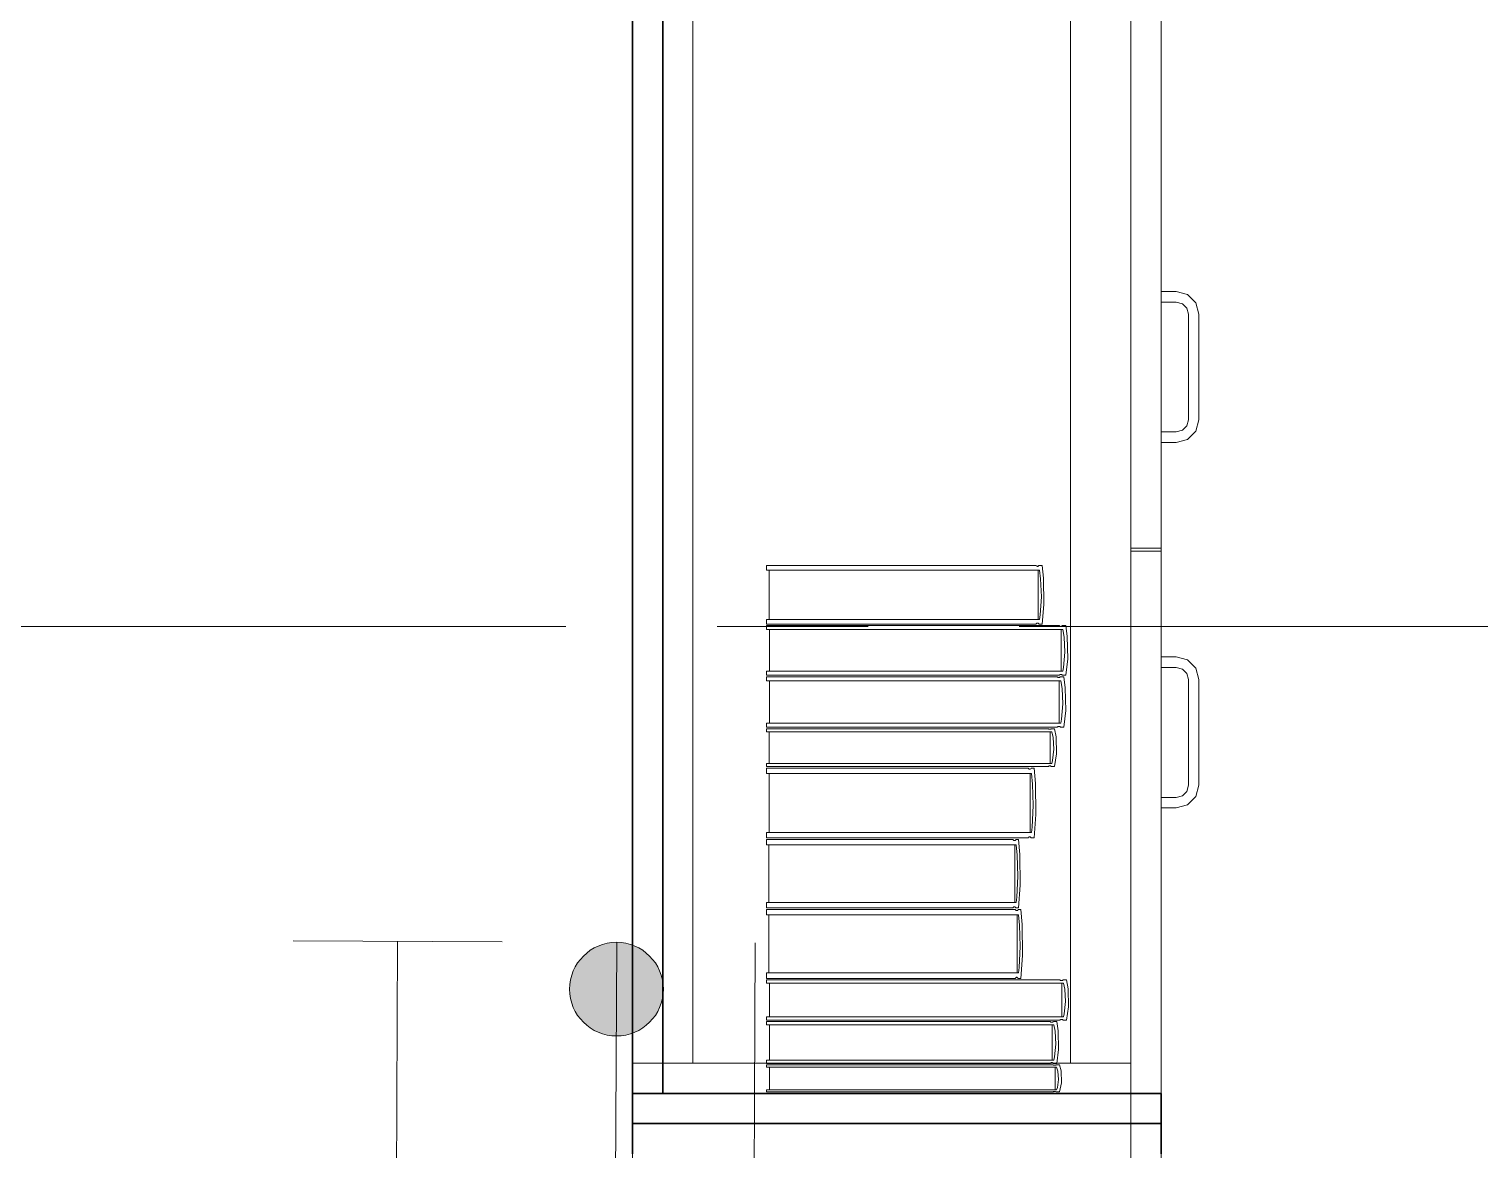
# Model space of a CAD drawing. Header units: inches. Extents: x -19 to 5698, y -728 to 92.
# Drawn here: x 291.911 to 292.872, y 23.335 to 24.077 of the extents above; entities that cross this region are included whole.
import ezdxf

# ---------------------------------------------------------------- set-up
doc = ezdxf.new("R2010")
doc.units = ezdxf.units.IN
doc.header["$MEASUREMENT"] = 0
doc.set_wipeout_variables(frame=1)
for name, pattern in [('HIDDEN', [0.375, 0.25, -0.125]), ('Punto & Raya', [0.65, 0.5, -0.075, 0, -0.075]), ('RAYITAS', [0.375, 0.25, -0.125]), ('Wipeout_Contour', [1, 0, -1])]:
    doc.linetypes.add(name, pattern=pattern)
for name, color, linetype, lineweight in [('00 conduct tomacorr', 120, 'HIDDEN', 30), ('T-TECHO-E', 150, 'Continuous', 20), ('TOMACORRIENTE', 22, 'RAYITAS', 9)]:
    doc.layers.add(name, color=color, linetype=linetype, lineweight=lineweight)
doc.layers.add('Interior - Mobiliario', color=7, linetype='Continuous')
doc.layers.add('Marcador - Secciones', color=7, linetype='Continuous')

# ---------------------------------------------------------------- blocks, each defined once
blk = doc.blocks.new('a')
at = {"layer": 'TOMACORRIENTE', "ltscale": 0.05}
h = blk.add_hatch(color=4, dxfattribs=at)
edge = h.paths.add_edge_path()
edge.add_arc((0, 0.0752), 0.02106, 0, 360)
at = {"layer": 'TOMACORRIENTE', "color": 4}
for p, q in [((-0.14553, 0.09625), (-0.0515, 0.09625)), ((-0.09851, 0.09625), (-0.09851, -0.09657)), ((0, 0.09625), (0, -0.09625)), ((0.06232, -0.09625), (0.06232, 0.09625))]:
    blk.add_line(p, q, dxfattribs=at)
blk.add_circle((0, 0.0752), 0.02106, dxfattribs=at)
blk = doc.blocks.new('CABLE 3FACE')
at = {"layer": 'T-TECHO-E', "rotation": 59.94170052614085}
blk.add_blockref('a', (0, 0), dxfattribs=at)

msp = doc.modelspace()

# ---------------------------------------------------------------- linework, layer by layer
at = {"layer": 'Interior - Mobiliario', "color": 175, "linetype": 'Continuous', "lineweight": 13}
for p, q in [((292.33073, 23.37237), (292.33073, 24.83237)), ((292.64073, 24.83237), (292.64073, 23.37237)), ((292.35073, 24.81237), (292.35073, 23.39237)), ((292.60073, 23.39237), (292.60073, 24.81237)), ((292.64073, 24.81237), (292.64073, 23.39237)), ((292.64073, 24.09237), (292.64073, 23.73337)), ((292.66073, 24.09237), (292.66073, 23.73337)), ((292.67073, 23.90337), (292.66073, 23.90337)), ((292.66073, 23.90337), (292.66073, 23.89637)), ((292.67823, 23.90136), (292.67073, 23.90337)), ((292.68372, 23.89587), (292.67823, 23.90136)), ((292.66073, 23.89637), (292.67073, 23.89637)), ((292.67073, 23.89637), (292.67473, 23.8953)), ((292.67473, 23.8953), (292.67766, 23.89237)), ((292.67766, 23.89237), (292.67873, 23.88837)), ((292.68573, 23.88837), (292.68372, 23.89587)), ((292.67873, 23.88837), (292.67873, 23.81837)), ((292.68573, 23.81837), (292.68573, 23.88837)), ((292.67766, 23.81437), (292.67473, 23.81144)), ((292.67873, 23.81837), (292.67766, 23.81437)), ((292.68372, 23.81087), (292.68573, 23.81837)), ((292.67073, 23.81037), (292.66073, 23.81037)), ((292.66073, 23.81037), (292.66073, 23.80337)), ((292.67473, 23.81144), (292.67073, 23.81037)), ((292.67073, 23.80337), (292.67823, 23.80538)), ((292.67823, 23.80538), (292.68372, 23.81087)), ((292.66073, 23.80337), (292.67073, 23.80337)), ((292.66073, 23.73337), (292.64073, 23.73337)), ((292.66073, 23.73137), (292.64073, 23.73137)), ((292.39938, 23.71889), (292.39938, 23.722)), ((292.39938, 23.722), (292.57791, 23.722)), ((292.58009, 23.71889), (292.39938, 23.71889)), ((292.40121, 23.68623), (292.40121, 23.71889)), ((292.57791, 23.722), (292.57806, 23.72179)), ((292.57806, 23.72179), (292.5783, 23.72156)), ((292.5783, 23.72156), (292.57855, 23.72142)), ((292.57855, 23.72142), (292.57882, 23.72135)), ((292.57882, 23.72135), (292.57908, 23.72135)), ((292.57908, 23.72135), (292.57935, 23.72144)), ((292.57918, 23.71889), (292.57918, 23.68623)), ((292.57935, 23.72144), (292.5796, 23.72161)), ((292.5796, 23.72161), (292.57983, 23.72184)), ((292.57983, 23.72184), (292.57993, 23.722)), ((292.57993, 23.722), (292.58192, 23.722)), ((292.58093, 23.71306), (292.58009, 23.71889)), ((292.58192, 23.722), (292.58291, 23.71347)), ((292.58139, 23.7011), (292.58093, 23.71306)), ((292.58291, 23.71347), (292.58314, 23.69609)), ((292.58063, 23.68918), (292.58139, 23.7011)), ((292.58009, 23.68623), (292.58063, 23.68918)), ((292.58314, 23.69609), (292.58192, 23.68312)), ((292.39938, 23.68312), (292.39938, 23.68623)), ((292.39938, 23.68623), (292.58009, 23.68623)), ((292.57791, 23.68312), (292.39938, 23.68312)), ((292.39938, 23.67949), (292.39938, 23.68212)), ((292.39938, 23.68212), (292.59315, 23.68212)), ((292.59551, 23.67949), (292.39938, 23.67949)), ((292.40137, 23.65188), (292.40137, 23.67949)), ((292.57801, 23.68327), (292.57791, 23.68312)), ((292.57824, 23.68351), (292.57801, 23.68327)), ((292.57849, 23.68368), (292.57824, 23.68351)), ((292.57876, 23.68376), (292.57849, 23.68368)), ((292.57903, 23.68377), (292.57876, 23.68376)), ((292.57929, 23.6837), (292.57903, 23.68377)), ((292.57955, 23.68355), (292.57929, 23.6837)), ((292.57978, 23.68333), (292.57955, 23.68355)), ((292.57993, 23.68312), (292.57978, 23.68333)), ((292.58192, 23.68312), (292.57993, 23.68312)), ((292.59315, 23.68212), (292.59331, 23.68195)), ((292.59331, 23.68195), (292.59357, 23.68176)), ((292.59357, 23.68176), (292.59384, 23.68163)), ((292.59384, 23.68163), (292.59413, 23.68157)), ((292.59413, 23.68157), (292.59442, 23.68158)), ((292.59442, 23.68158), (292.59471, 23.68166)), ((292.59452, 23.67949), (292.59452, 23.65188)), ((292.59471, 23.68166), (292.59498, 23.6818)), ((292.59498, 23.6818), (292.59523, 23.682)), ((292.59523, 23.682), (292.59534, 23.68212)), ((292.59534, 23.68212), (292.5975, 23.68212)), ((292.59643, 23.67457), (292.59551, 23.67949)), ((292.5975, 23.68212), (292.59858, 23.67491)), ((292.59693, 23.66445), (292.59643, 23.67457)), ((292.59858, 23.67491), (292.59883, 23.66022)), ((292.5961, 23.65438), (292.59693, 23.66445)), ((292.59883, 23.66022), (292.5975, 23.64925)), ((292.66073, 23.66137), (292.67073, 23.66137)), ((292.66073, 23.65437), (292.66073, 23.66137)), ((292.67073, 23.66137), (292.67823, 23.65936)), ((292.67823, 23.65936), (292.68372, 23.65387)), ((292.39938, 23.64925), (292.39938, 23.65188)), ((292.39938, 23.65188), (292.59551, 23.65188)), ((292.59407, 23.6498), (292.59378, 23.64972)), ((292.59436, 23.6498), (292.59407, 23.6498)), ((292.59465, 23.64974), (292.59436, 23.6498)), ((292.59492, 23.64962), (292.59465, 23.64974)), ((292.59551, 23.65188), (292.5961, 23.65438)), ((292.67073, 23.65437), (292.66073, 23.65437)), ((292.67473, 23.6533), (292.67073, 23.65437)), ((292.67766, 23.65037), (292.67473, 23.6533)), ((292.67873, 23.64637), (292.67766, 23.65037)), ((292.68372, 23.65387), (292.68573, 23.64637)), ((292.59315, 23.64925), (292.39938, 23.64925)), ((292.39938, 23.64558), (292.39938, 23.64825)), ((292.39938, 23.64825), (292.59187, 23.64825)), ((292.59422, 23.64558), (292.39938, 23.64558)), ((292.40135, 23.61753), (292.40135, 23.64558)), ((292.59187, 23.64825), (292.59203, 23.64807)), ((292.59203, 23.64807), (292.59228, 23.64788)), ((292.59228, 23.64788), (292.59256, 23.64776)), ((292.59256, 23.64776), (292.59284, 23.6477)), ((292.59284, 23.6477), (292.59313, 23.6477)), ((292.59313, 23.6477), (292.59342, 23.64778)), ((292.59326, 23.64938), (292.59315, 23.64925)), ((292.59323, 23.64558), (292.59323, 23.61753)), ((292.59351, 23.64958), (292.59326, 23.64938)), ((292.59342, 23.64778), (292.59369, 23.64792)), ((292.59378, 23.64972), (292.59351, 23.64958)), ((292.59369, 23.64792), (292.59394, 23.64812)), ((292.59394, 23.64812), (292.59405, 23.64825)), ((292.59405, 23.64825), (292.59619, 23.64825)), ((292.59512, 23.64058), (292.59422, 23.64558)), ((292.59518, 23.64943), (292.59492, 23.64962)), ((292.59562, 23.6303), (292.59512, 23.64058)), ((292.59534, 23.64925), (292.59518, 23.64943)), ((292.5975, 23.64925), (292.59534, 23.64925)), ((292.59619, 23.64825), (292.59726, 23.64093)), ((292.59726, 23.64093), (292.59751, 23.626)), ((292.67873, 23.57637), (292.67873, 23.64637)), ((292.68573, 23.64637), (292.68573, 23.57637)), ((292.5948, 23.62006), (292.59562, 23.6303)), ((292.59751, 23.626), (292.59619, 23.61486)), ((292.39938, 23.61486), (292.39938, 23.61753)), ((292.39938, 23.61753), (292.59422, 23.61753)), ((292.59187, 23.61486), (292.39938, 23.61486)), ((292.39938, 23.61185), (292.39938, 23.61386)), ((292.39938, 23.61386), (292.58596, 23.61386)), ((292.58824, 23.61185), (292.39938, 23.61185)), ((292.40129, 23.5908), (292.40129, 23.61185)), ((292.58596, 23.61386), (292.58611, 23.61372)), ((292.58611, 23.61372), (292.58636, 23.61358)), ((292.58636, 23.61358), (292.58663, 23.61349)), ((292.58663, 23.61349), (292.5869, 23.61344)), ((292.5869, 23.61344), (292.58718, 23.61345)), ((292.58718, 23.61345), (292.58746, 23.6135)), ((292.58728, 23.61185), (292.58728, 23.5908)), ((292.58746, 23.6135), (292.58772, 23.61361)), ((292.58772, 23.61361), (292.58796, 23.61376)), ((292.58796, 23.61376), (292.58807, 23.61386)), ((292.58807, 23.61386), (292.59014, 23.61386)), ((292.58911, 23.6081), (292.58824, 23.61185)), ((292.59014, 23.61386), (292.59119, 23.60836)), ((292.59198, 23.61499), (292.59187, 23.61486)), ((292.59222, 23.61519), (292.59198, 23.61499)), ((292.5925, 23.61533), (292.59222, 23.61519)), ((292.59278, 23.61541), (292.5925, 23.61533)), ((292.59307, 23.61542), (292.59278, 23.61541)), ((292.59336, 23.61536), (292.59307, 23.61542)), ((292.59363, 23.61523), (292.59336, 23.61536)), ((292.59388, 23.61504), (292.59363, 23.61523)), ((292.59405, 23.61486), (292.59388, 23.61504)), ((292.59619, 23.61486), (292.59405, 23.61486)), ((292.59422, 23.61753), (292.5948, 23.62006)), ((292.5896, 23.60039), (292.58911, 23.6081)), ((292.59119, 23.60836), (292.59142, 23.59716)), ((292.58824, 23.5908), (292.5888, 23.5927)), ((292.5888, 23.5927), (292.5896, 23.60039)), ((292.59142, 23.59716), (292.59014, 23.5888)), ((292.39938, 23.5888), (292.39938, 23.5908)), ((292.39938, 23.5908), (292.58824, 23.5908)), ((292.58596, 23.5888), (292.39938, 23.5888)), ((292.39938, 23.58409), (292.39938, 23.5878)), ((292.39938, 23.5878), (292.57269, 23.5878)), ((292.57481, 23.58409), (292.39938, 23.58409)), ((292.40116, 23.5452), (292.40116, 23.58409)), ((292.57269, 23.5878), (292.57284, 23.58755)), ((292.57284, 23.58755), (292.57306, 23.58729)), ((292.57306, 23.58729), (292.57331, 23.58711)), ((292.57331, 23.58711), (292.57357, 23.58703)), ((292.57357, 23.58703), (292.57383, 23.58704)), ((292.57383, 23.58704), (292.57409, 23.58714)), ((292.57392, 23.58409), (292.57392, 23.5452)), ((292.57409, 23.58714), (292.57433, 23.58734)), ((292.57433, 23.58734), (292.57455, 23.58762)), ((292.57455, 23.58762), (292.57465, 23.5878)), ((292.57465, 23.5878), (292.57658, 23.5878)), ((292.57562, 23.57716), (292.57481, 23.58409)), ((292.57658, 23.5878), (292.57755, 23.57764)), ((292.58606, 23.5889), (292.58596, 23.5888)), ((292.5863, 23.58905), (292.58606, 23.5889)), ((292.58657, 23.58916), (292.5863, 23.58905)), ((292.58684, 23.58921), (292.58657, 23.58916)), ((292.58712, 23.58922), (292.58684, 23.58921)), ((292.5874, 23.58917), (292.58712, 23.58922)), ((292.58767, 23.58908), (292.5874, 23.58917)), ((292.58791, 23.58893), (292.58767, 23.58908)), ((292.58807, 23.5888), (292.58791, 23.58893)), ((292.59014, 23.5888), (292.58807, 23.5888)), ((292.57607, 23.56291), (292.57562, 23.57716)), ((292.57755, 23.57764), (292.57777, 23.55693)), ((292.67766, 23.57237), (292.67873, 23.57637)), ((292.68573, 23.57637), (292.68372, 23.56887)), ((292.66073, 23.56837), (292.67073, 23.56837)), ((292.66073, 23.56137), (292.66073, 23.56837)), ((292.67073, 23.56837), (292.67473, 23.56944)), ((292.67823, 23.56338), (292.67073, 23.56137)), ((292.67473, 23.56944), (292.67766, 23.57237)), ((292.68372, 23.56887), (292.67823, 23.56338)), ((292.57533, 23.54871), (292.57607, 23.56291)), ((292.57777, 23.55693), (292.57658, 23.54149)), ((292.67073, 23.56137), (292.66073, 23.56137)), ((292.39938, 23.54149), (292.39938, 23.5452)), ((292.39938, 23.5452), (292.57481, 23.5452)), ((292.57481, 23.5452), (292.57533, 23.54871)), ((292.57269, 23.54149), (292.39938, 23.54149)), ((292.39938, 23.53687), (292.39938, 23.54049)), ((292.39938, 23.54049), (292.56264, 23.54049)), ((292.56464, 23.53687), (292.39938, 23.53687)), ((292.40105, 23.49883), (292.40105, 23.53687)), ((292.56264, 23.54049), (292.56278, 23.54025)), ((292.56278, 23.54025), (292.563, 23.53999)), ((292.563, 23.53999), (292.56323, 23.53982)), ((292.56323, 23.53982), (292.56347, 23.53973)), ((292.56347, 23.53973), (292.56372, 23.53974)), ((292.56372, 23.53974), (292.56396, 23.53985)), ((292.5638, 23.53687), (292.5638, 23.49883)), ((292.56396, 23.53985), (292.56419, 23.54004)), ((292.56419, 23.54004), (292.5644, 23.54032)), ((292.5644, 23.54032), (292.56449, 23.54049)), ((292.56449, 23.54049), (292.56631, 23.54049)), ((292.5654, 23.53009), (292.56464, 23.53687)), ((292.56631, 23.54049), (292.56722, 23.53056)), ((292.57279, 23.54167), (292.57269, 23.54149)), ((292.57301, 23.54195), (292.57279, 23.54167)), ((292.57326, 23.54215), (292.57301, 23.54195)), ((292.57351, 23.54225), (292.57326, 23.54215)), ((292.57377, 23.54227), (292.57351, 23.54225)), ((292.57403, 23.54218), (292.57377, 23.54227)), ((292.57428, 23.542), (292.57403, 23.54218)), ((292.57451, 23.54174), (292.57428, 23.542)), ((292.57465, 23.54149), (292.57451, 23.54174)), ((292.57658, 23.54149), (292.57465, 23.54149)), ((292.56583, 23.51615), (292.5654, 23.53009)), ((292.56722, 23.53056), (292.56743, 23.51031)), ((292.56513, 23.50226), (292.56583, 23.51615)), ((292.56743, 23.51031), (292.56631, 23.49521)), ((292.39938, 23.49521), (292.39938, 23.49883)), ((292.39938, 23.49883), (292.56464, 23.49883)), ((292.56464, 23.49883), (292.56513, 23.50226)), ((292.56264, 23.49521), (292.39938, 23.49521)), ((292.39938, 23.49055), (292.39938, 23.49421)), ((292.39938, 23.49421), (292.56418, 23.49421)), ((292.56619, 23.49055), (292.39938, 23.49055)), ((292.40107, 23.45214), (292.40107, 23.49055)), ((292.56274, 23.49538), (292.56264, 23.49521)), ((292.56295, 23.49566), (292.56274, 23.49538)), ((292.56318, 23.49585), (292.56295, 23.49566)), ((292.56342, 23.49595), (292.56318, 23.49585)), ((292.56366, 23.49596), (292.56342, 23.49595)), ((292.56391, 23.49588), (292.56366, 23.49596)), ((292.56414, 23.49571), (292.56391, 23.49588)), ((292.56435, 23.49545), (292.56414, 23.49571)), ((292.56418, 23.49421), (292.56432, 23.49396)), ((292.56432, 23.49396), (292.56453, 23.4937)), ((292.56449, 23.49521), (292.56435, 23.49545)), ((292.56631, 23.49521), (292.56449, 23.49521)), ((292.56453, 23.4937), (292.56477, 23.49353)), ((292.56477, 23.49353), (292.56501, 23.49344)), ((292.56501, 23.49344), (292.56526, 23.49345)), ((292.56526, 23.49345), (292.56551, 23.49356)), ((292.56535, 23.49055), (292.56535, 23.45214)), ((292.56551, 23.49356), (292.56574, 23.49375)), ((292.56574, 23.49375), (292.56595, 23.49403)), ((292.56595, 23.49403), (292.56604, 23.49421)), ((292.56604, 23.49421), (292.56788, 23.49421)), ((292.56696, 23.4837), (292.56619, 23.49055)), ((292.56788, 23.49421), (292.5688, 23.48418)), ((292.56739, 23.46963), (292.56696, 23.4837)), ((292.5688, 23.48418), (292.56901, 23.46373)), ((292.56669, 23.45561), (292.56739, 23.46963)), ((292.56901, 23.46373), (292.56788, 23.44848)), ((292.39938, 23.44848), (292.39938, 23.45214)), ((292.39938, 23.45214), (292.56619, 23.45214)), ((292.56418, 23.44848), (292.39938, 23.44848)), ((292.56427, 23.44866), (292.56418, 23.44848)), ((292.56448, 23.44893), (292.56427, 23.44866)), ((292.56472, 23.44913), (292.56448, 23.44893)), ((292.56496, 23.44923), (292.56472, 23.44913)), ((292.56521, 23.44924), (292.56496, 23.44923)), ((292.56545, 23.44916), (292.56521, 23.44924)), ((292.56569, 23.44899), (292.56545, 23.44916)), ((292.5659, 23.44872), (292.56569, 23.44899)), ((292.56604, 23.44848), (292.5659, 23.44872)), ((292.56788, 23.44848), (292.56604, 23.44848)), ((292.56619, 23.45214), (292.56669, 23.45561)), ((292.39938, 23.44535), (292.39938, 23.44748)), ((292.39938, 23.44748), (292.5936, 23.44748)), ((292.59597, 23.44535), (292.39938, 23.44535)), ((292.40137, 23.42303), (292.40137, 23.44535)), ((292.5936, 23.44748), (292.59376, 23.44734)), ((292.59376, 23.44734), (292.59402, 23.44718)), ((292.59402, 23.44718), (292.5943, 23.44708)), ((292.5943, 23.44708), (292.59459, 23.44703)), ((292.59459, 23.44703), (292.59488, 23.44704)), ((292.59488, 23.44704), (292.59517, 23.4471)), ((292.59498, 23.44535), (292.59498, 23.42303)), ((292.59517, 23.4471), (292.59544, 23.44721)), ((292.59544, 23.44721), (292.59569, 23.44738)), ((292.59569, 23.44738), (292.5958, 23.44748)), ((292.5958, 23.44748), (292.59796, 23.44748)), ((292.59689, 23.44137), (292.59597, 23.44535)), ((292.59739, 23.4332), (292.59689, 23.44137)), ((292.59796, 23.44748), (292.59905, 23.44165)), ((292.59905, 23.44165), (292.59929, 23.42977)), ((292.59656, 23.42505), (292.59739, 23.4332)), ((292.59929, 23.42977), (292.59796, 23.42091)), ((292.39938, 23.42091), (292.39938, 23.42303)), ((292.39938, 23.42303), (292.59597, 23.42303)), ((292.5936, 23.42091), (292.39938, 23.42091)), ((292.39938, 23.4177), (292.39938, 23.41991)), ((292.39938, 23.41991), (292.58733, 23.41991)), ((292.58733, 23.41991), (292.58748, 23.41976)), ((292.58748, 23.41976), (292.58773, 23.4196)), ((292.58773, 23.4196), (292.588, 23.4195)), ((292.588, 23.4195), (292.58828, 23.41945)), ((292.58828, 23.41945), (292.58856, 23.41945)), ((292.58856, 23.41945), (292.58884, 23.41952)), ((292.58884, 23.41952), (292.5891, 23.41963)), ((292.5891, 23.41963), (292.58935, 23.4198)), ((292.58935, 23.4198), (292.58945, 23.41991)), ((292.58945, 23.41991), (292.59154, 23.41991)), ((292.59154, 23.41991), (292.59259, 23.41384)), ((292.59371, 23.42101), (292.5936, 23.42091)), ((292.59396, 23.42117), (292.59371, 23.42101)), ((292.59424, 23.42129), (292.59396, 23.42117)), ((292.59452, 23.42135), (292.59424, 23.42129)), ((292.59482, 23.42135), (292.59452, 23.42135)), ((292.5951, 23.4213), (292.59482, 23.42135)), ((292.59538, 23.4212), (292.5951, 23.4213)), ((292.59564, 23.42105), (292.59538, 23.4212)), ((292.5958, 23.42091), (292.59564, 23.42105)), ((292.59796, 23.42091), (292.5958, 23.42091)), ((292.59597, 23.42303), (292.59656, 23.42505)), ((292.58962, 23.4177), (292.39938, 23.4177)), ((292.40131, 23.39445), (292.40131, 23.4177)), ((292.58866, 23.4177), (292.58866, 23.39445)), ((292.5905, 23.41355), (292.58962, 23.4177)), ((292.59099, 23.40504), (292.5905, 23.41355)), ((292.59259, 23.41384), (292.59283, 23.40147)), ((292.59019, 23.39655), (292.59099, 23.40504)), ((292.59283, 23.40147), (292.59154, 23.39224)), ((292.60073, 23.39237), (292.35073, 23.39237)), ((292.39938, 23.39224), (292.39938, 23.39445)), ((292.39938, 23.39445), (292.58962, 23.39445)), ((292.58733, 23.39224), (292.39938, 23.39224)), ((292.39938, 23.38981), (292.39938, 23.39124)), ((292.39938, 23.39124), (292.58913, 23.39124)), ((292.58743, 23.39235), (292.58733, 23.39224)), ((292.58767, 23.39252), (292.58743, 23.39235)), ((292.58794, 23.39263), (292.58767, 23.39252)), ((292.58822, 23.3927), (292.58794, 23.39263)), ((292.5885, 23.3927), (292.58822, 23.3927)), ((292.58878, 23.39265), (292.5885, 23.3927)), ((292.58905, 23.39255), (292.58878, 23.39265)), ((292.58929, 23.39239), (292.58905, 23.39255)), ((292.58913, 23.39124), (292.58929, 23.39114)), ((292.58945, 23.39224), (292.58929, 23.39239)), ((292.58929, 23.39114), (292.58954, 23.39104)), ((292.59154, 23.39224), (292.58945, 23.39224)), ((292.58954, 23.39104), (292.58981, 23.39097)), ((292.58962, 23.39445), (292.59019, 23.39655)), ((292.58981, 23.39097), (292.59009, 23.39094)), ((292.59009, 23.39094), (292.59037, 23.39095)), ((292.59037, 23.39095), (292.59066, 23.39099)), ((292.59066, 23.39099), (292.59092, 23.39106)), ((292.59092, 23.39106), (292.59117, 23.39117)), ((292.59117, 23.39117), (292.59127, 23.39124)), ((292.59127, 23.39124), (292.59338, 23.39124)), ((292.59338, 23.39124), (292.59444, 23.38732)), ((292.64073, 23.39237), (292.60073, 23.39237)), ((292.59144, 23.38981), (292.39938, 23.38981)), ((292.59234, 23.38713), (292.59144, 23.38981)), ((292.59283, 23.38163), (292.59234, 23.38713)), ((292.59444, 23.38732), (292.59469, 23.37933)), ((292.64073, 23.37237), (292.33073, 23.37237))]:
    msp.add_line(p, q, dxfattribs=at)

# ---------------------------------------------------------------- wipeouts: each hides what was drawn before it
at = {"color": 254, "linetype": 'Wipeout_Contour', "lineweight": 0, "ltscale": 9709.100125}
msp.add_wipeout([(292.66073, 23.33237), (292.66073, 23.35237), (292.31073, 23.35237), (292.31073, 23.33237)], dxfattribs=at).dxf.layer = 'Interior - Mobiliario'

# ---------------------------------------------------------------- next in the draw order: linework, layer by layer
at = {"layer": 'Interior - Mobiliario', "color": 175, "linetype": 'Continuous', "lineweight": 30}
for p, q in [((292.66073, 23.35237), (292.31073, 23.35237)), ((292.31073, 23.35237), (292.31073, 23.33237)), ((292.66073, 23.35237), (292.66073, 23.33237))]:
    msp.add_line(p, q, dxfattribs=at)
at = {"layer": 'Interior - Mobiliario', "color": 175, "linetype": 'Continuous', "lineweight": 13}
for p, q in [((292.31073, 23.35237), (292.31073, 23.33237)), ((292.66073, 23.35237), (292.31073, 23.35237)), ((292.31073, 23.35237), (292.31073, 23.31237)), ((292.64073, 23.35237), (292.31073, 23.35237)), ((292.31073, 21.85237), (292.31073, 23.35237)), ((292.31073, 23.35237), (292.66073, 23.35237)), ((292.64073, 23.31237), (292.64073, 23.35237)), ((292.66073, 23.33237), (292.66073, 23.35237)), ((292.66073, 23.35237), (292.66073, 21.85237))]:
    msp.add_line(p, q, dxfattribs=at)

# ---------------------------------------------------------------- next in the draw order: wipeouts: each hides what was drawn before it
at = {"color": 254, "linetype": 'Wipeout_Contour', "lineweight": 0, "ltscale": 9708.470303}
msp.add_wipeout([(292.33073, 24.83237), (292.31073, 24.83237), (292.31073, 23.37237), (292.33073, 23.37237)], dxfattribs=at).dxf.layer = 'Interior - Mobiliario'

# ---------------------------------------------------------------- next in the draw order: linework, layer by layer
at = {"layer": 'Interior - Mobiliario', "color": 175, "linetype": 'Continuous', "lineweight": 30}
for p, q in [((292.31073, 23.37237), (292.31073, 24.83237)), ((292.33073, 23.37237), (292.33073, 24.83237)), ((292.33073, 23.37237), (292.31073, 23.37237))]:
    msp.add_line(p, q, dxfattribs=at)
at = {"layer": 'Interior - Mobiliario', "color": 175, "linetype": 'Continuous', "lineweight": 13}
for p, q in [((292.31073, 23.37237), (292.31073, 24.83237)), ((292.33073, 24.83237), (292.33073, 23.37237)), ((292.31073, 23.39237), (292.31073, 24.81237)), ((292.35073, 23.39237), (292.31073, 23.39237)), ((292.33073, 23.37237), (292.31073, 23.37237))]:
    msp.add_line(p, q, dxfattribs=at)
at = {"layer": 'Marcador - Secciones', "color": 251, "linetype": 'Punto & Raya', "lineweight": 13, "true_color": 0x636466}
msp.add_line((282.16669, 23.68152), (306.45265, 23.68152), dxfattribs=at)

# ---------------------------------------------------------------- next in the draw order: wipeouts: each hides what was drawn before it
at = {"color": 254, "linetype": 'Wipeout_Contour', "lineweight": 0, "ltscale": 9709.100895}
msp.add_wipeout([(292.66073, 23.37237), (292.31073, 23.37237), (292.31073, 23.35237), (292.66073, 23.35237)], dxfattribs=at).dxf.layer = 'Interior - Mobiliario'

# ---------------------------------------------------------------- next in the draw order: linework, layer by layer
at = {"layer": 'Interior - Mobiliario', "color": 175, "linetype": 'Continuous', "lineweight": 13}
for p, q in [((292.31073, 24.85237), (292.31073, 23.35237)), ((292.66073, 23.35237), (292.66073, 24.85237)), ((292.31073, 23.37237), (292.31073, 24.83237)), ((292.33073, 23.37237), (292.33073, 24.83237)), ((292.33073, 23.37237), (292.33073, 24.83237)), ((292.33073, 23.37237), (292.33073, 24.83237)), ((292.64073, 24.83237), (292.64073, 23.37237)), ((292.64073, 24.83237), (292.64073, 23.37237)), ((292.66073, 24.83237), (292.66073, 23.37237)), ((292.66073, 24.83237), (292.66073, 23.37237)), ((292.64073, 23.37237), (292.64073, 23.73137)), ((292.66073, 23.37237), (292.66073, 23.73137)), ((292.31073, 23.35237), (292.31073, 23.39237)), ((292.64073, 23.39237), (292.64073, 23.35237)), ((292.40132, 23.3748), (292.40132, 23.38981)), ((292.59047, 23.38981), (292.59047, 23.3748)), ((292.59202, 23.37616), (292.59283, 23.38163)), ((292.31073, 23.37237), (292.66073, 23.37237)), ((292.31073, 23.35237), (292.31073, 23.37237)), ((292.66073, 23.37237), (292.31073, 23.37237)), ((292.66073, 23.37237), (292.33073, 23.37237)), ((292.64073, 23.37237), (292.33073, 23.37237)), ((292.64073, 23.37237), (292.33073, 23.37237)), ((292.39938, 23.37337), (292.39938, 23.3748)), ((292.39938, 23.3748), (292.59144, 23.3748)), ((292.58913, 23.37337), (292.39938, 23.37337)), ((292.58923, 23.37344), (292.58913, 23.37337)), ((292.58948, 23.37355), (292.58923, 23.37344)), ((292.58975, 23.37362), (292.58948, 23.37355)), ((292.59003, 23.37367), (292.58975, 23.37362)), ((292.59031, 23.37367), (292.59003, 23.37367)), ((292.59059, 23.37364), (292.59031, 23.37367)), ((292.59086, 23.37357), (292.59059, 23.37364)), ((292.59111, 23.37347), (292.59086, 23.37357)), ((292.59127, 23.37337), (292.59111, 23.37347)), ((292.59338, 23.37337), (292.59127, 23.37337)), ((292.59144, 23.3748), (292.59202, 23.37616)), ((292.59469, 23.37933), (292.59338, 23.37337)), ((292.66073, 23.37237), (292.64073, 23.37237)), ((292.66073, 23.37237), (292.66073, 23.35237)), ((292.66073, 23.35237), (292.31073, 23.35237)), ((292.64073, 23.35237), (292.31073, 23.35237)), ((292.31073, 23.35237), (292.66073, 23.35237))]:
    msp.add_line(p, q, dxfattribs=at)
at = {"layer": 'Interior - Mobiliario', "color": 175, "linetype": 'Continuous', "lineweight": 30}
for p, q in [((292.31073, 23.35237), (292.31073, 23.37237)), ((292.66073, 23.37237), (292.31073, 23.37237)), ((292.66073, 23.35237), (292.66073, 23.37237)), ((292.66073, 23.35237), (292.31073, 23.35237))]:
    msp.add_line(p, q, dxfattribs=at)

# ---------------------------------------------------------------- next in the draw order: block references
at = {"layer": '00 conduct tomacorr', "xscale": 1.47256122672843, "yscale": 1.47256122672843, "zscale": 1.47256122672843, "rotation": 299.7894777823319}
msp.add_blockref('CABLE 3FACE', (292.2996, 23.33064, -0.00063), dxfattribs=at)

doc.saveas('drawing.dxf')
